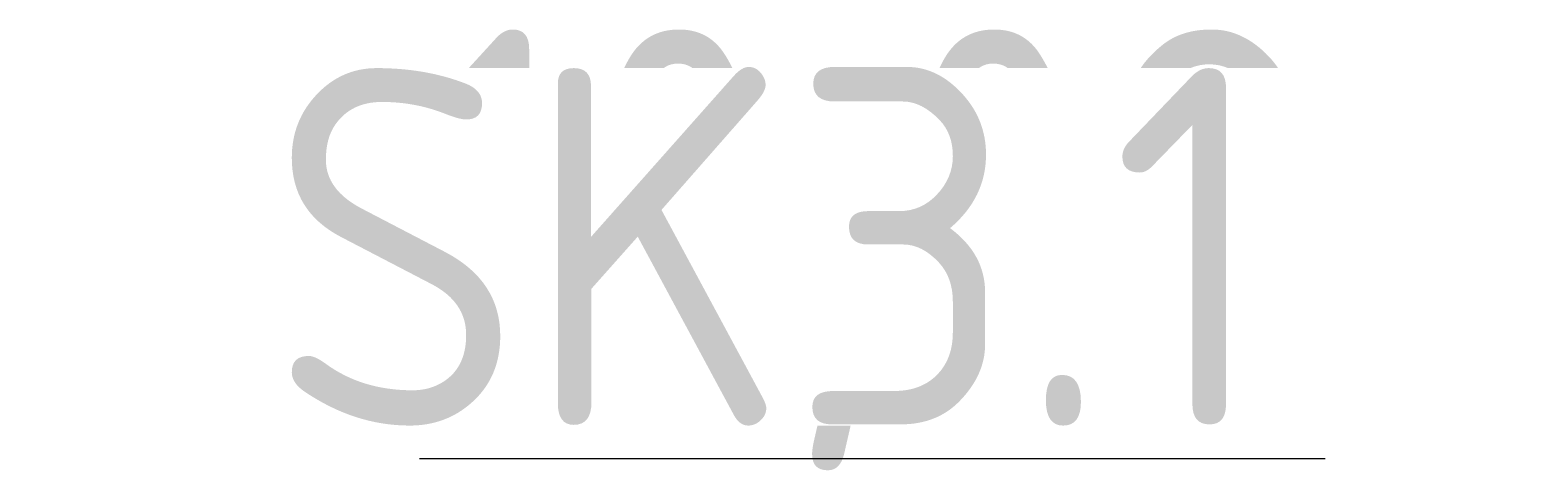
# Model space of a CAD drawing. Header units: millimetres. Extents: x -586848 to 520591, y -385801 to 675781.
# Drawn here: x 276160 to 277195, y 652069 to 652377 of the extents above; entities that cross this region are included whole.
import ezdxf

# ---------------------------------------------------------------- set-up
doc = ezdxf.new("R2010")
doc.units = ezdxf.units.MM
doc.layers.add('Марки помещений', color=252, linetype='Continuous', lineweight=20)
doc.layers.add('Маркировка Не АУ', color=7, linetype='Continuous', lineweight=25)
doc.styles.add('GOST Common_2', font='', dxfattribs={"width": 0.9, "height": 250})
doc.styles.add('ISOCPEUR', font='isocpeur.ttf', dxfattribs={"width": 0.9, "height": 350})
doc.styles.get('GOST Common_2').set_extended_font_data('GOST type B')

# ---------------------------------------------------------------- blocks, each defined once
blk = doc.blocks.new('3 этаж')
at = {"layer": 'Марки помещений', "color": 251, "true_color": 0x636466, "style": 'GOST Common_2', "width": 0.9}
blk.add_text('%%U10,09', height=250, dxfattribs=at).set_placement((277234.7, 19416.8))

msp = doc.modelspace()

# ---------------------------------------------------------------- block references
msp.add_blockref('3 этаж', (-802.7, 632710.4))

# ---------------------------------------------------------------- next in the draw order: texts
at = {"layer": 'Маркировка Не АУ', "insert": (276677.3, 652225.2), "char_height": 250, "width": 1035.25, "attachment_point": 5, "style": 'ISOCPEUR', "bg_fill": 3, "box_fill_scale": 1, "bg_fill_color": 256, "bg_fill_transparency": 0}
msp.add_mtext('SK3.1', dxfattribs=at)

doc.saveas('drawing.dxf')
